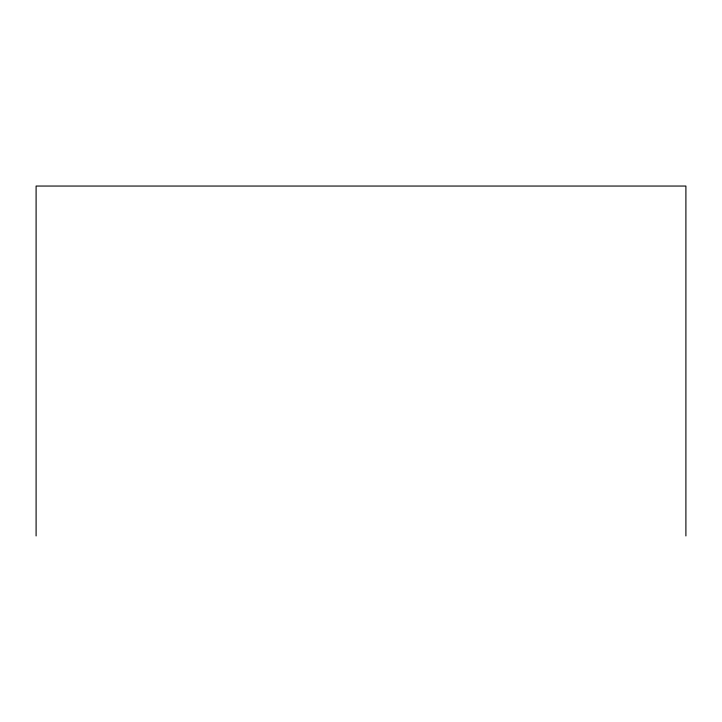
<?xml version="1.0" encoding="UTF-8"?>
<svg xmlns="http://www.w3.org/2000/svg" width="722" height="722" viewBox="0 0 722 722"><rect width="100%" height="100%" fill="white"/><g stroke="black" fill="none" stroke-linecap="round" stroke-linejoin="round"><path stroke-width="1.08" d="M685.9 535.95L685.9 186.05L36.1 186.05L36.1 535.95"/></g></svg>
